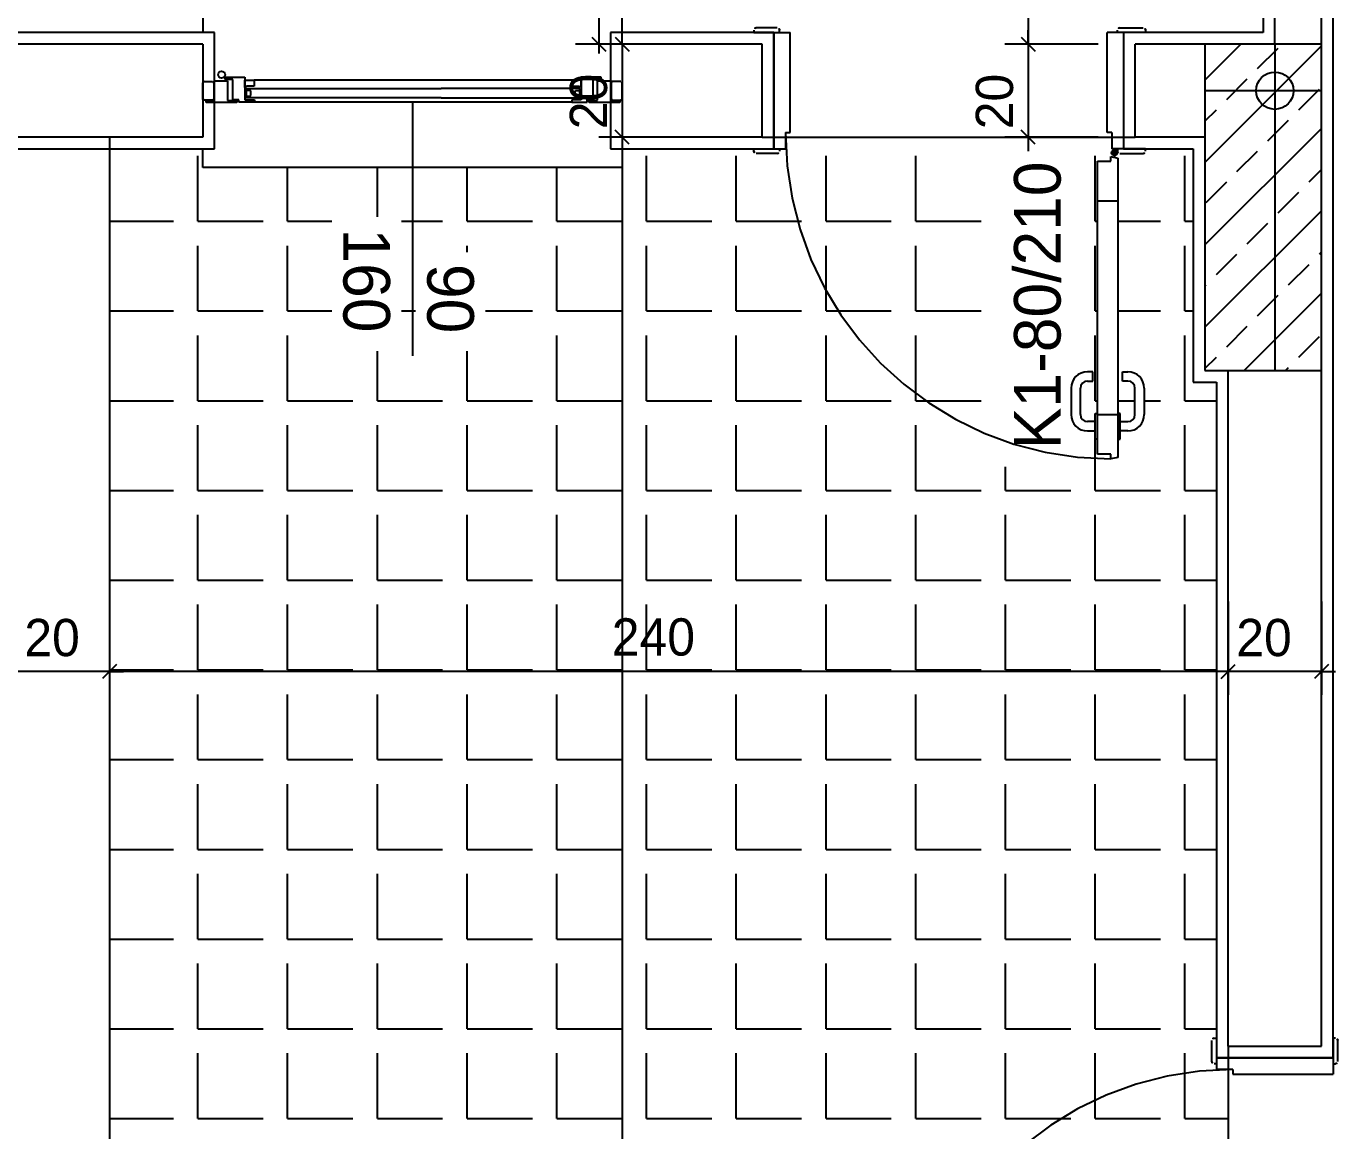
# Model space of a CAD drawing. Extents: x 182769.15 to 182771.38, y 101811.72 to 101812.21.
# Drawn here: x 182769.6628 to 182769.7191, y 101811.8732 to 101811.9206 of the extents above; entities that cross this region are included whole.
import ezdxf

# ---------------------------------------------------------------- set-up
doc = ezdxf.new("R2010")
doc.units = 0
doc.header["$MEASUREMENT"] = 0
doc.linetypes.add('DUZ', pattern=[500, 500])
doc.linetypes.add('HIDDEN', pattern=[0.375, 0.25, -0.125])
doc.layers.get('0').update_dxf_attribs({"color": 1, "linetype": 'DUZ'})
for name, color, linetype in [('aks merkezleri', 1, 'Continuous'), ('BALKON', 4, 'Continuous'), ('DENIZLIK', 25, 'Continuous'), ('DUVAR', 7, 'Continuous'), ('iç yatay', 3, 'Continuous'), ('KAPI', 3, 'Continuous'), ('KOLON', 3, 'Continuous'), ('PENCERE', 3, 'Continuous'), ('POZ', 3, 'Continuous'), ('SIVA', 1, 'Continuous'), ('TARAMA', 15, 'Continuous')]:
    doc.layers.add(name, color=color, linetype=linetype)
doc.styles.add('İÇ ÖLÇÜ', font='stylu.ttf', dxfattribs={"height": 8})
doc.styles.add('M2', font='', dxfattribs={"height": 10})
doc.styles.get('M2').set_extended_font_data('Turkish Arial')

msp = doc.modelspace()

# ---------------------------------------------------------------- linework, layer by layer
at = {"color": 0, "linetype": 'ByBlock'}
for p, q in [((182769.6870945448, 101811.9201237126), (182769.6876945448, 101811.9195237126)), ((182769.6880945448, 101811.9201237126), (182769.6886945448, 101811.9195237126)), ((182769.7055137552, 101811.9201237126), (182769.7061137551, 101811.9195237126)), ((182769.7055137552, 101811.9201237126), (182769.7061137551, 101811.9195237126)), ((182769.6886945448, 101811.9155237126), (182769.6880945448, 101811.9161237126)), ((182769.6886945448, 101811.9155237126), (182769.6880945448, 101811.9161237126)), ((182769.7061137551, 101811.9155237126), (182769.7055137552, 101811.9161237126)), ((182769.6666945448, 101811.8932094887), (182769.6660945448, 101811.8926094887)), ((182769.6666945448, 101811.8932094887), (182769.6660945448, 101811.8926094887)), ((182769.7140945448, 101811.8926094887), (182769.7146945448, 101811.8932094887)), ((182769.7140945448, 101811.8926094887), (182769.7146945448, 101811.8932094887)), ((182769.7186945448, 101811.8932094887), (182769.7180945448, 101811.8926094887))]:
    msp.add_line(p, q, dxfattribs=at)
at = {"layer": 'aks merkezleri'}
for p, q in [((182769.716394546, 101811.9198237126), (182769.716394546, 101811.9058237126)), ((182769.718394546, 101811.9178237126), (182769.713394546, 101811.9178237126))]:
    msp.add_line(p, q, dxfattribs=at)
msp.add_circle((182769.716394546, 101811.9178237126), 0.0008, dxfattribs=at)
at = {"layer": 'BALKON'}
msp.add_line((182769.6663945448, 101811.9158237126), (182769.6663945448, 101811.8218237126), dxfattribs=at)
at = {"layer": 'DENIZLIK'}
for p, q in [((182769.6703945448, 101811.9211237126), (182769.6703945448, 101811.9203237126)), ((182769.6883945448, 101811.9203237126), (182769.688394546, 101811.9211237126)), ((182769.6703945448, 101811.9145237126), (182769.6703945448, 101811.9153237126)), ((182769.6883945448, 101811.9153237126), (182769.688394546, 101811.9145237126)), ((182769.688394546, 101811.9145237126), (182769.6703945448, 101811.9145237126))]:
    msp.add_line(p, q, dxfattribs=at)
at = {"layer": 'DUVAR', "ltscale": 50}
for p, q in [((182769.7163945448, 101811.9198237126), (182769.7163945448, 101812.0118237126)), ((182769.7183945448, 101811.8768237126), (182769.7183945448, 101811.9818237126)), ((182769.6703945448, 101811.9198237126), (182769.6363945448, 101811.9198237126)), ((182769.6943945448, 101811.9198237126), (182769.6883945448, 101811.9198237126)), ((182769.7133945448, 101811.9198237126), (182769.7103945448, 101811.9198237126)), ((182769.6703945448, 101811.9158237126), (182769.6363945448, 101811.9158237126)), ((182769.6943945448, 101811.9158237126), (182769.6883945448, 101811.9158237126)), ((182769.7133945448, 101811.9158237126), (182769.7103945448, 101811.9158237126)), ((182769.7143945448, 101811.8768237126), (182769.7143945448, 101811.9058237126))]:
    msp.add_line(p, q, dxfattribs=at)
at = {"layer": 'DUVAR'}
for p, q in [((182769.6703945448, 101811.9198237126), (182769.6703945448, 101811.9158237126)), ((182769.6883945448, 101811.9198237126), (182769.6883945448, 101811.9158237126)), ((182769.6883945448, 101811.9198237126), (182769.6883945448, 101811.9158237126)), ((182769.6943945448, 101811.9158237126), (182769.6943945448, 101811.9198237126)), ((182769.7103945448, 101811.9158237126), (182769.7103945448, 101811.9198237126)), ((182769.7143945448, 101811.8768237126), (182769.7183945448, 101811.8768237126))]:
    msp.add_line(p, q, dxfattribs=at)
at = {"layer": 'iç yatay'}
for p, q in [((182769.6873945448, 101812.0342237128), (182769.6873945448, 101811.9194237126)), ((182769.7058137552, 101812.0122237126), (182769.7058137552, 101811.9194237126)), ((182769.6883945448, 101811.9198237126), (182769.6883945448, 101811.9204237126)), ((182769.7058137552, 101811.9198237126), (182769.7058137552, 101811.9204237126)), ((182769.6905241869, 101811.9198237126), (182769.6863945448, 101811.9198237126)), ((182769.6905241869, 101811.9198237126), (182769.6873945448, 101811.9198237126)), ((182769.6883945448, 101811.9198237126), (182769.6883945448, 101811.9158237126)), ((182769.7088137552, 101811.9198237126), (182769.7048137552, 101811.9198237126)), ((182769.7088137552, 101811.9198237126), (182769.7048137552, 101811.9198237126)), ((182769.7058137552, 101811.9198237126), (182769.7058137552, 101811.9158237126)), ((182769.6883945448, 101811.9162237126), (182769.6883945448, 101811.8174237126)), ((182769.6905241869, 101811.9158237126), (182769.6873945448, 101811.9158237126)), ((182769.6905241869, 101811.9158237126), (182769.6873945448, 101811.9158237126)), ((182769.6883945448, 101811.9158237126), (182769.6883945448, 101811.9152237126)), ((182769.7088137552, 101811.9158237126), (182769.7048137552, 101811.9158237126)), ((182769.7058137552, 101811.9158237126), (182769.7058137552, 101811.9152237126)), ((182769.6663945448, 101811.8959094887), (182769.6663945448, 101811.8919094887)), ((182769.6663945448, 101811.8959094887), (182769.6663945448, 101811.8919094887)), ((182769.7143945448, 101811.8959094887), (182769.7143945448, 101811.8919094887)), ((182769.7143945448, 101811.8959094887), (182769.7143945448, 101811.8919094887)), ((182769.7183945448, 101811.8959094887), (182769.7183945448, 101811.8919094887)), ((182769.6663945448, 101811.8929094887), (182769.6623945448, 101811.8929094887)), ((182769.7147945448, 101811.8929094887), (182769.6659945448, 101811.8929094887)), ((182769.6663945448, 101811.8929094887), (182769.6669945448, 101811.8929094887)), ((182769.7143945448, 101811.8929094887), (182769.7137945448, 101811.8929094887)), ((182769.7183945448, 101811.8929094887), (182769.7143945448, 101811.8929094887)), ((182769.7183945448, 101811.8929094887), (182769.7189945448, 101811.8929094887))]:
    msp.add_line(p, q, dxfattribs=at)
at = {"layer": 'KAPI'}
for p, q in [((182769.6940445448, 101811.9204237126), (182769.6940445448, 101811.9203237126)), ((182769.6940445448, 101811.9203237126), (182769.6951445448, 101811.9203237126)), ((182769.6950445448, 101811.9205237126), (182769.6941445448, 101811.9205237126)), ((182769.6948945448, 101811.9203237126), (182769.6948945448, 101811.9153237126)), ((182769.6948945448, 101811.9203237126), (182769.6955945448, 101811.9203237126)), ((182769.6951445448, 101811.9203237126), (182769.6951445448, 101811.9204237126)), ((182769.6955945448, 101811.9160237126), (182769.6955945448, 101811.9203237126)), ((182769.7098945448, 101811.9203237126), (182769.7091945448, 101811.9203237126)), ((182769.7091945448, 101811.9160237126), (182769.7091945448, 101811.9203237126)), ((182769.7096445448, 101811.9203237126), (182769.7096445448, 101811.9204237126)), ((182769.7108445448, 101811.9203237126), (182769.7096445448, 101811.9203237126)), ((182769.7097445448, 101811.9205237126), (182769.7107445448, 101811.9205237126)), ((182769.7098945448, 101811.9203237126), (182769.7098945448, 101811.9153237126)), ((182769.7108445448, 101811.9204237126), (182769.7108445448, 101811.9203237126)), ((182769.6709008182, 101811.9174097763), (182769.6709008182, 101811.9182475874)), ((182769.6709008182, 101811.9182475874), (182769.6714535439, 101811.9182475874)), ((182769.6714535439, 101811.9182475874), (182769.6714535439, 101811.9174097763)), ((182769.6705451524, 101811.9173177763), (182769.6705451524, 101811.9174097763)), ((182769.6705451524, 101811.9174097763), (182769.6709008182, 101811.9174097763)), ((182769.6718595564, 101811.9173179143), (182769.6705451524, 101811.9173177763)), ((182769.6714535439, 101811.9174097763), (182769.6718595564, 101811.9174099143)), ((182769.6718595564, 101811.9174099143), (182769.6718595564, 101811.9173179143)), ((182769.6953945448, 101811.9160237126), (182769.6953945448, 101811.9153237126)), ((182769.6953945448, 101811.9160237126), (182769.6955945448, 101811.9160237126)), ((182769.7093945448, 101811.9160237126), (182769.7091945448, 101811.9160237126)), ((182769.7093945448, 101811.9160237126), (182769.7093945448, 101811.9153237126)), ((182769.6940445448, 101811.9152237126), (182769.6940445448, 101811.9153237126)), ((182769.6940445448, 101811.9153237126), (182769.6951445448, 101811.9153237126)), ((182769.6950445448, 101811.9151237126), (182769.6941445448, 101811.9151237126)), ((182769.6948945448, 101811.9153237126), (182769.6953945448, 101811.9153237126)), ((182769.6951445448, 101811.9153237126), (182769.6951445448, 101811.9152237126)), ((182769.7098945448, 101811.9153237126), (182769.7093945448, 101811.9153237126)), ((182769.7108445448, 101811.9153237126), (182769.7096445448, 101811.9153237126)), ((182769.7096445448, 101811.9153237126), (182769.7096445448, 101811.9152237126)), ((182769.7097445448, 101811.9151237126), (182769.7107445448, 101811.9151237126)), ((182769.7108445448, 101811.9152237126), (182769.7108445448, 101811.9153237126)), ((182769.7136945448, 101811.8761737126), (182769.7136945448, 101811.8770737126)), ((182769.7137945448, 101811.8771737126), (182769.7138945448, 101811.8771737126)), ((182769.7138945448, 101811.8771737126), (182769.7138945448, 101811.8760737126)), ((182769.7189945448, 101811.8771737126), (182769.7188945448, 101811.8771737126)), ((182769.7188945448, 101811.8771737126), (182769.7188945448, 101811.8760737126)), ((182769.7190945448, 101811.8761737126), (182769.7190945448, 101811.8770737126)), ((182769.7188945448, 101811.8763237126), (182769.7138945448, 101811.8763237126)), ((182769.7138945448, 101811.8763237126), (182769.7138945448, 101811.8758237126)), ((182769.7188945448, 101811.8763237126), (182769.7188945448, 101811.8756237126)), ((182769.7138945448, 101811.8760737126), (182769.7137945448, 101811.8760737126)), ((182769.7145945448, 101811.8758237126), (182769.7138945448, 101811.8758237126)), ((182769.7145945448, 101811.8758237126), (182769.7145945448, 101811.8756237126)), ((182769.7145945448, 101811.8756237126), (182769.7188945448, 101811.8756237126)), ((182769.7188945448, 101811.8760737126), (182769.7189945448, 101811.8760737126))]:
    msp.add_line(p, q, dxfattribs=at)
at = {"layer": 'KAPI', "color": 234}
for p, q in [((182769.7093522748, 101811.9151637126), (182769.7096722748, 101811.9151637126)), ((182769.7095122748, 101811.9153237126), (182769.7095122748, 101811.9150037126)), ((182769.7085922748, 101811.9057637551), (182769.7083522748, 101811.9057637551)), ((182769.7085922748, 101811.9053637551), (182769.7085922748, 101811.9057637551)), ((182769.7098522748, 101811.9053637551), (182769.7098522748, 101811.9057637551)), ((182769.7098522748, 101811.9057637551), (182769.7100922748, 101811.9057637551)), ((182769.7076522748, 101811.9050637551), (182769.7076522748, 101811.9039237551)), ((182769.7080522748, 101811.9039237551), (182769.7080522748, 101811.9050637551)), ((182769.7083522748, 101811.9053637551), (182769.7085922748, 101811.9053637551)), ((182769.7100922748, 101811.9053637551), (182769.7098522748, 101811.9053637551)), ((182769.7103922748, 101811.9039237551), (182769.7103922748, 101811.9050637551)), ((182769.7107922748, 101811.9050637551), (182769.7107922748, 101811.9039237551)), ((182769.7086922748, 101811.9028737551), (182769.7086922748, 101811.9039737551)), ((182769.7086922748, 101811.9039737551), (182769.7087922748, 101811.9039737551)), ((182769.7097522748, 101811.9039737551), (182769.7096522748, 101811.9039737551)), ((182769.7097522748, 101811.9028737551), (182769.7097522748, 101811.9039737551)), ((182769.7086922748, 101811.9036237551), (182769.7083522748, 101811.9036237551)), ((182769.7083522748, 101811.9032237551), (182769.7086922748, 101811.9032237551)), ((182769.7097522748, 101811.9036237551), (182769.7100922748, 101811.9036237551)), ((182769.7100922748, 101811.9032237551), (182769.7097522748, 101811.9032237551)), ((182769.7087922748, 101811.9028737551), (182769.7086922748, 101811.9028737551)), ((182769.7096522748, 101811.9028737551), (182769.7097522748, 101811.9028737551))]:
    msp.add_line(p, q, dxfattribs=at)
at = {"layer": 'KAPI', "color": 1}
for p, q in [((182769.7087922748, 101811.9147937126), (182769.7093522748, 101811.9147937126)), ((182769.7087922748, 101811.9022237551), (182769.7087922748, 101811.9147937126)), ((182769.7093522748, 101811.9147937126), (182769.7093522748, 101811.9149937126)), ((182769.7093522748, 101811.9149937126), (182769.7096522748, 101811.9149337126)), ((182769.7096522748, 101811.9149337126), (182769.7096522748, 101811.9020837551)), ((182769.7087922748, 101811.9130937126), (182769.7096522748, 101811.9130937126)), ((182769.7087922748, 101811.9039237551), (182769.7096522748, 101811.9039237551)), ((182769.7093522748, 101811.9022237551), (182769.7087922748, 101811.9022237551)), ((182769.7093522748, 101811.9020237551), (182769.7093522748, 101811.9022237551)), ((182769.7096522748, 101811.9020837551), (182769.7093522748, 101811.9020237551))]:
    msp.add_line(p, q, dxfattribs=at)
at = {"layer": 'KAPI'}
msp.add_circle((182769.6712039239, 101811.9185088634), 0.00015, dxfattribs=at)
at = {"layer": 'KAPI', "color": 234}
for radius in [0.00012, 8e-05]:
    msp.add_circle((182769.7095122748, 101811.9151637126), radius, dxfattribs=at)
at = {"layer": 'KAPI'}
for centre, start, end in [((182769.6941445448, 101811.9204237126), 90, 180), ((182769.6950445448, 101811.9204237126), 0, 90), ((182769.7097445448, 101811.9204237126), 90, 180), ((182769.7107445448, 101811.9204237126), 0, 90), ((182769.6941445448, 101811.9152237126), 180, 270), ((182769.6950445448, 101811.9152237126), 270, 0), ((182769.7097445448, 101811.9152237126), 180, 270), ((182769.7107445448, 101811.9152237126), 270, 0), ((182769.7137945448, 101811.8770737126), 90, 180), ((182769.7189945448, 101811.8770737126), 0, 90), ((182769.7137945448, 101811.8761737126), 180, 270), ((182769.7189945448, 101811.8761737126), 270, 0)]:
    msp.add_arc(centre, 0.0001, start, end, dxfattribs=at)
at = {"layer": 'KAPI', "color": 1, "linetype": 'HIDDEN', "ltscale": 10}
for centre, start, end in [((182769.7093945814, 101811.9160237277), 180.0000625322465, 269.8268604492273), ((182769.7145945599, 101811.8618236761), 90.00005836343432, 179.826856267832)]:
    msp.add_arc(centre, 0.01400003656170211, start, end, dxfattribs=at)
at = {"layer": 'KAPI', "color": 234}
for centre, radius, start, end in [((182769.7083522748, 101811.9050637551), 0.0007, 90, 180), ((182769.7100922748, 101811.9050637551), 0.0007, 0, 90), ((182769.7083522748, 101811.9050637551), 0.0003, 90, 180), ((182769.7100922748, 101811.9050637551), 0.0003, 0, 90), ((182769.7083522748, 101811.9039237551), 0.0007, 180, 270), ((182769.7083522748, 101811.9039237551), 0.0003, 180, 270), ((182769.7100922748, 101811.9039237551), 0.0003, 270, 0), ((182769.7100922748, 101811.9039237551), 0.0007, 270, 0)]:
    msp.add_arc(centre, radius, start, end, dxfattribs=at)
at = {"layer": 'KOLON'}
for p, q in [((182769.7183945448, 101811.9198237126), (182769.7133945448, 101811.9198237126)), ((182769.7133945448, 101811.9198237126), (182769.7133945448, 101811.9058237126)), ((182769.7183945448, 101811.9058237126), (182769.7183945448, 101811.9198237126)), ((182769.7133945448, 101811.9058237126), (182769.7183945448, 101811.9058237126))]:
    msp.add_line(p, q, dxfattribs=at)
at = {"layer": 'PENCERE'}
for p, q in [((182769.6713533559, 101811.9183101644), (182769.6713533559, 101811.9184089425)), ((182769.6713533559, 101811.9184089425), (182769.6722044679, 101811.9184089425)), ((182769.6722044679, 101811.9184089425), (182769.6722044679, 101811.9174270555)), ((182769.6874843142, 101811.918409996), (182769.6866332022, 101811.918409996)), ((182769.6866332022, 101811.918409996), (182769.6866332022, 101811.917428109)), ((182769.6874843142, 101811.918312162), (182769.6874843142, 101811.918409996)), ((182769.6703945448, 101811.9174837126), (182769.6703945448, 101811.9181637126)), ((182769.6704545448, 101811.9182237126), (182769.6708095309, 101811.9182237126)), ((182769.6708695309, 101811.9181637126), (182769.6708695309, 101811.9174837126)), ((182769.6716894119, 101811.9183101644), (182769.6713533559, 101811.9183101644)), ((182769.6716894119, 101811.9174341115), (182769.6716894119, 101811.9183101644)), ((182769.6722044679, 101811.9179672343), (182769.6722044679, 101811.9182693915)), ((182769.6722044679, 101811.9182693915), (182769.6726060237, 101811.9182693915)), ((182769.6722201757, 101811.9179783195), (182769.6722044679, 101811.9179672343)), ((182769.6722622677, 101811.9179991115), (182769.6722201757, 101811.9179783195)), ((182769.6722576877, 101811.9175139715), (182769.6722576877, 101811.9179159715)), ((182769.6722576877, 101811.9179159715), (182769.6806195309, 101811.9179159715)), ((182769.6722621557, 101811.9178159715), (182769.6722596997, 101811.9178096555)), ((182769.6722654877, 101811.9178216835), (182769.6722621557, 101811.9178159715)), ((182769.6723043597, 101811.9180129715), (182769.6722622677, 101811.9179991115)), ((182769.6722695957, 101811.9178266155), (182769.6722654877, 101811.9178216835)), ((182769.6722743557, 101811.9178306115), (182769.6722695957, 101811.9178266155)), ((182769.6722796197, 101811.9178335595), (182769.6722743557, 101811.9178306115)), ((182769.6722852357, 101811.9178353635), (182769.6722796197, 101811.9178335595)), ((182769.6722910197, 101811.9178359715), (182769.6722852357, 101811.9178353635)), ((182769.6724243557, 101811.9178359715), (182769.6722910197, 101811.9178359715)), ((182769.6722910197, 101811.9178359715), (182769.6722910197, 101811.9178359715)), ((182769.6723324197, 101811.9180129715), (182769.6723043597, 101811.9180129715)), ((182769.6725428837, 101811.9180129715), (182769.6723043597, 101811.9180129715)), ((182769.6724301437, 101811.9178353635), (182769.6724243557, 101811.9178359715)), ((182769.6724357557, 101811.9178335595), (182769.6724301437, 101811.9178353635)), ((182769.6724410197, 101811.9178306115), (182769.6724357557, 101811.9178335595)), ((182769.6724457797, 101811.9178266115), (182769.6724410197, 101811.9178306115)), ((182769.6724498917, 101811.9178216795), (182769.6724457797, 101811.9178266115)), ((182769.6724532197, 101811.9178159715), (182769.6724498917, 101811.9178216795)), ((182769.6724556757, 101811.9178096515), (182769.6724532197, 101811.9178159715)), ((182769.6726060237, 101811.9180129715), (182769.6725428837, 101811.9180129715)), ((182769.6726060237, 101811.9182693915), (182769.6726060237, 101811.9180129715)), ((182769.6865799824, 101811.917917025), (182769.6806195309, 101811.9179159715)), ((182769.6866332022, 101811.918270445), (182769.6862316464, 101811.918270445)), ((182769.6862316464, 101811.918270445), (182769.6862316464, 101811.918014025)), ((182769.6862316464, 101811.918014025), (182769.6862947864, 101811.918014025)), ((182769.6862947864, 101811.918014025), (182769.6865333104, 101811.918014025)), ((182769.6863819944, 101811.917810705), (182769.6863844504, 101811.917817025)), ((182769.6863844504, 101811.917817025), (182769.6863877784, 101811.917822733)), ((182769.6863877784, 101811.917822733), (182769.6863918904, 101811.917827665)), ((182769.6863918904, 101811.917827665), (182769.6863966504, 101811.917831665)), ((182769.6863966504, 101811.917831665), (182769.6864019144, 101811.917834613)), ((182769.6864019144, 101811.917834613), (182769.6864075264, 101811.917836417)), ((182769.6864075264, 101811.917836417), (182769.6864133144, 101811.917837025)), ((182769.6864133144, 101811.917837025), (182769.6865466504, 101811.917837025)), ((182769.6865052504, 101811.918014025), (182769.6865333104, 101811.918014025)), ((182769.6865333104, 101811.918014025), (182769.6865754024, 101811.918000165)), ((182769.6865466504, 101811.917837025), (182769.6865524344, 101811.917836417)), ((182769.6865466504, 101811.917837025), (182769.6865466504, 101811.917837025)), ((182769.6865524344, 101811.917836417), (182769.6865580504, 101811.917834613)), ((182769.6865580504, 101811.917834613), (182769.6865633144, 101811.917831665)), ((182769.6865633144, 101811.917831665), (182769.6865680744, 101811.917827669)), ((182769.6865680744, 101811.917827669), (182769.6865721824, 101811.917822737)), ((182769.6865721824, 101811.917822737), (182769.6865755144, 101811.917817025)), ((182769.6865754024, 101811.918000165), (182769.6866174944, 101811.917979373)), ((182769.6865755144, 101811.917817025), (182769.6865779704, 101811.917810709)), ((182769.6865799824, 101811.917515025), (182769.6865799824, 101811.917917025)), ((182769.6866174944, 101811.917979373), (182769.6866332022, 101811.9179682879)), ((182769.6866332022, 101811.9179682879), (182769.6866332022, 101811.918270445)), ((182769.6871482581, 101811.918311218), (182769.6874843142, 101811.918312162)), ((182769.6871482581, 101811.917435165), (182769.6871482581, 101811.918311218)), ((182769.6873355458, 101811.9182466718), (182769.6878882715, 101811.9182485029)), ((182769.6873355458, 101811.9174106919), (182769.6873355458, 101811.9182466718)), ((182769.6878882715, 101811.9182485029), (182769.6878882715, 101811.9174106919)), ((182769.6879195588, 101811.9181637126), (182769.6879195588, 101811.9174837126)), ((182769.6883345448, 101811.9182237126), (182769.6879795587, 101811.9182237126)), ((182769.6883945448, 101811.9174837126), (182769.6883945448, 101811.9181637126)), ((182769.6708095309, 101811.9174237126), (182769.6704545448, 101811.9174237126)), ((182769.6719451782, 101811.9174341115), (182769.6716894119, 101811.9174341115)), ((182769.6719451782, 101811.9173353335), (182769.6719451782, 101811.9174341115)), ((182769.6726084002, 101811.9173353335), (182769.6719451782, 101811.9173353335)), ((182769.6722044679, 101811.9174270555), (182769.6726084002, 101811.9174270555)), ((182769.6722576917, 101811.9177959715), (182769.6722576877, 101811.9176359715)), ((182769.6722576877, 101811.9176359715), (182769.6722576917, 101811.9176359715)), ((182769.6806195309, 101811.9175139715), (182769.6722576877, 101811.9175139715)), ((182769.6722581957, 101811.9178029195), (182769.6722576917, 101811.9177959715)), ((182769.6722576917, 101811.9176359715), (182769.6722581957, 101811.9176290235)), ((182769.6722596997, 101811.9178096555), (182769.6722581957, 101811.9178029195)), ((182769.6722581957, 101811.9176290235), (182769.6722596997, 101811.9176222915)), ((182769.6722596997, 101811.9176222915), (182769.6722621557, 101811.9176159715)), ((182769.6722621557, 101811.9176159715), (182769.6722654877, 101811.9176102595)), ((182769.6722654877, 101811.9176102595), (182769.6722695957, 101811.9176053275)), ((182769.6722695957, 101811.9176053275), (182769.6722743557, 101811.9176013315)), ((182769.6722743557, 101811.9176013315), (182769.6722796197, 101811.9175983835)), ((182769.6722796197, 101811.9175983835), (182769.6722852357, 101811.9175965795)), ((182769.6722852357, 101811.9175965795), (182769.6722910197, 101811.9175959715)), ((182769.6722910197, 101811.9175959715), (182769.6724243557, 101811.9175959715)), ((182769.6724243557, 101811.9175959715), (182769.6724301437, 101811.9175965795)), ((182769.6724301437, 101811.9175965795), (182769.6724357557, 101811.9175983835)), ((182769.6724357557, 101811.9175983835), (182769.6724410197, 101811.9176013275)), ((182769.6724410197, 101811.9176013275), (182769.6724457797, 101811.9176053275)), ((182769.6724457797, 101811.9176053275), (182769.6724498917, 101811.9176102595)), ((182769.6724498917, 101811.9176102595), (182769.6724532197, 101811.9176159715)), ((182769.6724532197, 101811.9176159715), (182769.6724556757, 101811.9176222875)), ((182769.6724571797, 101811.9178029195), (182769.6724556757, 101811.9178096515)), ((182769.6724556757, 101811.9176222875), (182769.6724571797, 101811.9176290235)), ((182769.6724576877, 101811.9177959715), (182769.6724571797, 101811.9178029195)), ((182769.6724571797, 101811.9176290235), (182769.6724576877, 101811.9176359715)), ((182769.6724576877, 101811.9176359715), (182769.6724576877, 101811.9177959715)), ((182769.6726084002, 101811.9174270555), (182769.6726084002, 101811.9173353335)), ((182769.6806195309, 101811.9175139715), (182769.6865799824, 101811.917515025)), ((182769.6866332022, 101811.917428109), (182769.6862292699, 101811.917428109)), ((182769.6862292699, 101811.917428109), (182769.6862292699, 101811.917336387)), ((182769.6862292699, 101811.917336387), (182769.6868924919, 101811.917336387)), ((182769.6863799824, 101811.917797025), (182769.6863804904, 101811.917803973)), ((182769.6863799824, 101811.917637025), (182769.6863799824, 101811.917797025)), ((182769.6863804904, 101811.917630077), (182769.6863799824, 101811.917637025)), ((182769.6863804904, 101811.917803973), (182769.6863819944, 101811.917810705)), ((182769.6863819944, 101811.917623341), (182769.6863804904, 101811.917630077)), ((182769.6863844504, 101811.917617025), (182769.6863819944, 101811.917623341)), ((182769.6863877784, 101811.917611313), (182769.6863844504, 101811.917617025)), ((182769.6863918904, 101811.917606381), (182769.6863877784, 101811.917611313)), ((182769.6863966504, 101811.917602381), (182769.6863918904, 101811.917606381)), ((182769.6864019144, 101811.917599437), (182769.6863966504, 101811.917602381)), ((182769.6864075264, 101811.917597633), (182769.6864019144, 101811.917599437)), ((182769.6864133144, 101811.917597025), (182769.6864075264, 101811.917597633)), ((182769.6865466504, 101811.917597025), (182769.6864133144, 101811.917597025)), ((182769.6865524344, 101811.917597633), (182769.6865466504, 101811.917597025)), ((182769.6865580504, 101811.917599437), (182769.6865524344, 101811.917597633)), ((182769.6865633144, 101811.917602385), (182769.6865580504, 101811.917599437)), ((182769.6865680744, 101811.917606381), (182769.6865633144, 101811.917602385)), ((182769.6865721824, 101811.917611313), (182769.6865680744, 101811.917606381)), ((182769.6865755144, 101811.917617025), (182769.6865721824, 101811.917611313)), ((182769.6865779704, 101811.917623345), (182769.6865755144, 101811.917617025)), ((182769.6865779704, 101811.917810709), (182769.6865794744, 101811.917803973)), ((182769.6865794744, 101811.917630077), (182769.6865779704, 101811.917623345)), ((182769.6865794744, 101811.917803973), (182769.6865799784, 101811.917797025)), ((182769.6865799784, 101811.917637025), (182769.6865794744, 101811.917630077)), ((182769.6865799784, 101811.917797025), (182769.6865799824, 101811.917637025)), ((182769.6865799824, 101811.917637025), (182769.6865799784, 101811.917637025)), ((182769.6868924919, 101811.917336387), (182769.6868924919, 101811.917435165)), ((182769.6868924919, 101811.917435165), (182769.6871482581, 101811.917435165)), ((182769.68697988, 101811.9173186918), (182769.68697988, 101811.9174106919)), ((182769.68697988, 101811.9174106919), (182769.6873355458, 101811.9174106919)), ((182769.688294284, 101811.9173188299), (182769.68697988, 101811.9173186918)), ((182769.6878882715, 101811.9174106919), (182769.688294284, 101811.9174108299)), ((182769.6879795587, 101811.9174237126), (182769.6883345448, 101811.9174237126)), ((182769.688294284, 101811.9174108299), (182769.688294284, 101811.9173188299))]:
    msp.add_line(p, q, dxfattribs=at)
at = {"layer": 'PENCERE', "color": 1}
for p, q in [((182769.6862316464, 101811.918270445), (182769.6726060237, 101811.9182693915)), ((182769.6862292699, 101811.917336387), (182769.6726084002, 101811.9173353335))]:
    msp.add_line(p, q, dxfattribs=at)
at = {"layer": 'PENCERE'}
msp.add_circle((182769.6712039239, 101811.9185088634), 0.00015, dxfattribs=at)
for centre, radius, start, end in [((182769.6704545448, 101811.9181637126), 5.99999999976717e-05, 90, 180), ((182769.6708095309, 101811.9181637126), 6.000000000349246e-05, 0, 90), ((182769.6879795587, 101811.9181637126), 6.000000000349246e-05, 90, 180), ((182769.6883345448, 101811.9181637126), 5.99999999976717e-05, 0, 90), ((182769.6704545448, 101811.9174837126), 5.99999999976717e-05, 180, 270), ((182769.6708095309, 101811.9174837126), 5.99999999976717e-05, 270, 0), ((182769.6879795587, 101811.9174837126), 5.99999999976717e-05, 180, 270), ((182769.6883345448, 101811.9174837126), 6.000000000349246e-05, 270, 0)]:
    msp.add_arc(centre, radius, start, end, dxfattribs=at)
at = {"layer": 'POZ'}
msp.add_line((182769.6793945445, 101811.9173358602), (182769.6793945479, 101811.9064419744), dxfattribs=at)
at = {"layer": 'SIVA'}
for p, q in [((182769.7158945448, 101812.0123237126), (182769.7158945448, 101811.9203237126)), ((182769.7188945448, 101811.8763237126), (182769.7188945448, 101811.9813237126)), ((182769.6708945448, 101811.9203237126), (182769.6368945448, 101811.9203237126)), ((182769.6708945448, 101811.9153237126), (182769.6708945448, 101811.9203237126)), ((182769.6948945448, 101811.9203237126), (182769.6878945448, 101811.9203237126)), ((182769.6878945448, 101811.9203237126), (182769.6878945448, 101811.9153237126)), ((182769.6948945448, 101811.9153237126), (182769.6948945448, 101811.9203237126)), ((182769.7158945448, 101811.9203237126), (182769.7098945448, 101811.9203237126)), ((182769.7098945448, 101811.9203237126), (182769.7098945448, 101811.9153237126)), ((182769.6308945448, 101811.9153237126), (182769.6708945448, 101811.9153237126)), ((182769.6878945448, 101811.9153237126), (182769.6948945448, 101811.9153237126)), ((182769.7098945448, 101811.9153237126), (182769.7128945448, 101811.9153237126)), ((182769.7128945448, 101811.9153237126), (182769.7128945448, 101811.9053237126)), ((182769.7128945448, 101811.9053237126), (182769.7138945448, 101811.9053237126)), ((182769.7138945448, 101811.9053237126), (182769.7138945448, 101811.8763237126)), ((182769.7138945448, 101811.8763237126), (182769.7188945448, 101811.8763237126))]:
    msp.add_line(p, q, dxfattribs=at)
at = {"layer": 'TARAMA'}
for p, q in [((182769.7133945448, 101811.9182789281), (182769.7149393294, 101811.9198237126)), ((182769.7133945448, 101811.9147433942), (182769.7183945448, 101811.9197433942)), ((182769.7156533962, 101811.9187700125), (182769.7165372796, 101811.9196538959)), ((182769.714327571, 101811.9174441872), (182769.7152114544, 101811.9183280707)), ((182769.7174211631, 101811.9170022455), (182769.7183050466, 101811.917886129)), ((182769.7133945448, 101811.9165111611), (182769.7138856292, 101811.9170022455)), ((182769.7133945448, 101811.9112078603), (182769.7183945448, 101811.9162078603)), ((182769.7160953379, 101811.9156764203), (182769.7169792214, 101811.9165603038)), ((182769.6943945448, 101811.9158237126), (182769.7103945448, 101811.9158237126)), ((182769.6701875614, 101811.9122239445), (182769.6701875614, 101811.9150239445)), ((182769.6894375614, 101811.9122239445), (182769.6894375614, 101811.9150239445)), ((182769.6932875614, 101811.9122239445), (182769.6932875614, 101811.9150239445)), ((182769.6971375614, 101811.9122239445), (182769.6971375614, 101811.9150239445)), ((182769.7009875614, 101811.9122239445), (182769.7009875614, 101811.9150239445)), ((182769.7086875614, 101811.9122239445), (182769.7086875614, 101811.9150239445)), ((182769.7125375614, 101811.9122239445), (182769.7125375614, 101811.9150239445)), ((182769.7147695127, 101811.9143505951), (182769.7156533962, 101811.9152344786)), ((182769.6740375614, 101811.9122239445), (182769.6740375614, 101811.9145237126)), ((182769.6778875614, 101811.9124138046), (182769.6778875614, 101811.9145237126)), ((182769.6817375614, 101811.9122239445), (182769.6817375614, 101811.9145237126)), ((182769.6855875614, 101811.9122239445), (182769.6855875614, 101811.9145237126)), ((182769.7178631049, 101811.9139086533), (182769.7183945448, 101811.9144400933)), ((182769.7134436875, 101811.9130247699), (182769.714327571, 101811.9139086533)), ((182769.7165372796, 101811.9125828281), (182769.7174211631, 101811.9134667116)), ((182769.6663945448, 101811.9122239445), (182769.6691375614, 101811.9122239445)), ((182769.6701875614, 101811.9122239445), (182769.6729875614, 101811.9122239445)), ((182769.6740375614, 101811.9122239445), (182769.67592805, 101811.9122239445)), ((182769.67892805, 101811.9122239445), (182769.6806875614, 101811.9122239445)), ((182769.6817375614, 101811.9122239445), (182769.6845375614, 101811.9122239445)), ((182769.6855875614, 101811.9122239445), (182769.6883875614, 101811.9122239445)), ((182769.6894375614, 101811.9122239445), (182769.6922375614, 101811.9122239445)), ((182769.6932875614, 101811.9122239445), (182769.6959200621, 101811.9122239445)), ((182769.6959200621, 101811.9122239445), (182769.6960875614, 101811.9122239445)), ((182769.6971375614, 101811.9122239445), (182769.6999375614, 101811.9122239445)), ((182769.7009875614, 101811.9122239445), (182769.7037875614, 101811.9122239445)), ((182769.7086875614, 101811.9122239445), (182769.7087922748, 101811.9122239445)), ((182769.7096522748, 101811.9122239445), (182769.7114875614, 101811.9122239445)), ((182769.7125375614, 101811.9122239445), (182769.7128945448, 101811.9122239445)), ((182769.7133945448, 101811.9076723264), (182769.7183945448, 101811.9126723264)), ((182769.7152114544, 101811.9112570029), (182769.7160953379, 101811.9121408864)), ((182769.6701875614, 101811.9083739445), (182769.6701875614, 101811.9111739445)), ((182769.6740375614, 101811.9083739445), (182769.6740375614, 101811.9111739445)), ((182769.6817375614, 101811.9108899951), (182769.6817375614, 101811.9111739445)), ((182769.6855875614, 101811.9083739445), (182769.6855875614, 101811.9111739445)), ((182769.6894375614, 101811.9083739445), (182769.6894375614, 101811.9111739445)), ((182769.6932875614, 101811.9083739445), (182769.6932875614, 101811.9111739445)), ((182769.6971375614, 101811.9092586346), (182769.6971375614, 101811.9111739445)), ((182769.7009875614, 101811.9083739445), (182769.7009875614, 101811.9111739445)), ((182769.7086875614, 101811.9083739445), (182769.7086875614, 101811.9111739445)), ((182769.7125375614, 101811.9083739445), (182769.7125375614, 101811.9111739445)), ((182769.7138856292, 101811.9099311777), (182769.7147695127, 101811.9108150612)), ((182769.7183050466, 101811.9108150612), (182769.7183945448, 101811.9109045594)), ((182769.7169792214, 101811.909489236), (182769.7178631049, 101811.9103731194)), ((182769.7133945448, 101811.9094400933), (182769.7134436875, 101811.909489236)), ((182769.6971375614, 101811.9083739445), (182769.6971375614, 101811.9092586346)), ((182769.715081465, 101811.9058237126), (182769.7183945448, 101811.9091367925)), ((182769.7156533962, 101811.9081634107), (182769.7165372796, 101811.9090472942)), ((182769.6663945448, 101811.9083739445), (182769.6691375614, 101811.9083739445)), ((182769.6701875614, 101811.9083739445), (182769.6729875614, 101811.9083739445)), ((182769.6740375614, 101811.9083739445), (182769.67592805, 101811.9083739445)), ((182769.67892805, 101811.9083739445), (182769.679526689, 101811.9083739445)), ((182769.682526689, 101811.9083739445), (182769.6845375614, 101811.9083739445)), ((182769.6855875614, 101811.9083739445), (182769.6883875614, 101811.9083739445)), ((182769.6894375614, 101811.9083739445), (182769.6922375614, 101811.9083739445)), ((182769.6932875614, 101811.9083739445), (182769.6960875614, 101811.9083739445)), ((182769.6971375614, 101811.9083739445), (182769.6976693163, 101811.9083739445)), ((182769.6976693163, 101811.9083739445), (182769.6999375614, 101811.9083739445)), ((182769.7009875614, 101811.9083739445), (182769.7037875614, 101811.9083739445)), ((182769.7086875614, 101811.9083739445), (182769.7087922748, 101811.9083739445)), ((182769.7096522748, 101811.9083739445), (182769.7114875614, 101811.9083739445)), ((182769.7125375614, 101811.9083739445), (182769.7128945448, 101811.9083739445)), ((182769.714327571, 101811.9068375855), (182769.7152114544, 101811.907721469)), ((182769.6701875614, 101811.9045239445), (182769.6701875614, 101811.9073239445)), ((182769.6740375614, 101811.9045239445), (182769.6740375614, 101811.9073239445)), ((182769.6855875614, 101811.9045239445), (182769.6855875614, 101811.9073239445)), ((182769.6894375614, 101811.9045239445), (182769.6894375614, 101811.9073239445)), ((182769.6932875614, 101811.9045239445), (182769.6932875614, 101811.9073239445)), ((182769.6971375614, 101811.9045239445), (182769.6971375614, 101811.9073239445)), ((182769.7009875614, 101811.9048289504), (182769.7009875614, 101811.9073239445)), ((182769.7086875614, 101811.9045239445), (182769.7086875614, 101811.9073239445)), ((182769.7125375614, 101811.9045239445), (182769.7125375614, 101811.9073239445)), ((182769.7174211631, 101811.9063956438), (182769.7183050466, 101811.9072795273)), ((182769.6778875614, 101811.9045239445), (182769.6778875614, 101811.9066518998)), ((182769.6817375614, 101811.9045239445), (182769.6817375614, 101811.9066518998)), ((182769.7133945448, 101811.9059045594), (182769.7138856292, 101811.9063956438)), ((182769.7168492319, 101811.9058237126), (182769.7169792214, 101811.9059537021)), ((182769.6663945448, 101811.9045239445), (182769.6691375614, 101811.9045239445)), ((182769.6701875614, 101811.9045239445), (182769.6729875614, 101811.9045239445)), ((182769.6740375614, 101811.9045239445), (182769.6768375614, 101811.9045239445)), ((182769.6778875614, 101811.9045239445), (182769.6806875614, 101811.9045239445)), ((182769.6817375614, 101811.9045239445), (182769.6845375614, 101811.9045239445)), ((182769.6855875614, 101811.9045239445), (182769.6883875614, 101811.9045239445)), ((182769.6894375614, 101811.9045239445), (182769.6922375614, 101811.9045239445)), ((182769.6932875614, 101811.9045239445), (182769.6960875614, 101811.9045239445)), ((182769.6971375614, 101811.9045239445), (182769.6999375614, 101811.9045239445)), ((182769.7009875614, 101811.9045239445), (182769.7009875614, 101811.9048289504)), ((182769.7009875614, 101811.9045239445), (182769.7014098454, 101811.9045239445)), ((182769.7014098454, 101811.9045239445), (182769.7037875614, 101811.9045239445)), ((182769.7086875614, 101811.9045239445), (182769.7087922748, 101811.9045239445)), ((182769.7096522748, 101811.9045239445), (182769.7103922748, 101811.9045239445)), ((182769.7107922748, 101811.9045239445), (182769.7114875614, 101811.9045239445)), ((182769.7125375614, 101811.9045239445), (182769.7138945448, 101811.9045239445)), ((182769.6701875614, 101811.9006739445), (182769.6701875614, 101811.9034739445)), ((182769.6740375614, 101811.9006739445), (182769.6740375614, 101811.9034739445)), ((182769.6778875614, 101811.9006739445), (182769.6778875614, 101811.9034739445)), ((182769.6817375614, 101811.9006739445), (182769.6817375614, 101811.9034739445)), ((182769.6855875614, 101811.9006739445), (182769.6855875614, 101811.9034739445)), ((182769.6894375614, 101811.9006739445), (182769.6894375614, 101811.9034739445)), ((182769.6932875614, 101811.9006739445), (182769.6932875614, 101811.9034739445)), ((182769.6971375614, 101811.9006739445), (182769.6971375614, 101811.9034739445)), ((182769.7009875614, 101811.9006739445), (182769.7009875614, 101811.9034739445)), ((182769.7086875614, 101811.9020415553), (182769.7086875614, 101811.9032237551)), ((182769.7125375614, 101811.9006739445), (182769.7125375614, 101811.9034739445)), ((182769.7048375614, 101811.9006739445), (182769.7048375614, 101811.901680972)), ((182769.7086875614, 101811.9006739445), (182769.7086875614, 101811.9020415553)), ((182769.6663945448, 101811.9006739445), (182769.6691375614, 101811.9006739445)), ((182769.6701875614, 101811.9006739445), (182769.6729875614, 101811.9006739445)), ((182769.6740375614, 101811.9006739445), (182769.6768375614, 101811.9006739445)), ((182769.6778875614, 101811.9006739445), (182769.6806875614, 101811.9006739445)), ((182769.6817375614, 101811.9006739445), (182769.6845375614, 101811.9006739445)), ((182769.6855875614, 101811.9006739445), (182769.6883875614, 101811.9006739445)), ((182769.6894375614, 101811.9006739445), (182769.6922375614, 101811.9006739445)), ((182769.6932875614, 101811.9006739445), (182769.6960875614, 101811.9006739445)), ((182769.6971375614, 101811.9006739445), (182769.6999375614, 101811.9006739445)), ((182769.7009875614, 101811.9006739445), (182769.7037875614, 101811.9006739445)), ((182769.7048375614, 101811.9006739445), (182769.7076375614, 101811.9006739445)), ((182769.7086875614, 101811.9006739445), (182769.7114875614, 101811.9006739445)), ((182769.7125375614, 101811.9006739445), (182769.7138945448, 101811.9006739445)), ((182769.6701875614, 101811.8968239445), (182769.6701875614, 101811.8996239445)), ((182769.6740375614, 101811.8968239445), (182769.6740375614, 101811.8996239445)), ((182769.6778875614, 101811.8968239445), (182769.6778875614, 101811.8996239445)), ((182769.6817375614, 101811.8968239445), (182769.6817375614, 101811.8996239445)), ((182769.6855875614, 101811.8968239445), (182769.6855875614, 101811.8996239445)), ((182769.6894375614, 101811.8968239445), (182769.6894375614, 101811.8996239445)), ((182769.6932875614, 101811.8968239445), (182769.6932875614, 101811.8996239445)), ((182769.6971375614, 101811.8968239445), (182769.6971375614, 101811.8996239445)), ((182769.7009875614, 101811.8968239445), (182769.7009875614, 101811.8996239445)), ((182769.7048375614, 101811.8968239445), (182769.7048375614, 101811.8996239445)), ((182769.7086875614, 101811.8968239445), (182769.7086875614, 101811.8996239445)), ((182769.7125375614, 101811.8968239445), (182769.7125375614, 101811.8996239445)), ((182769.6663945448, 101811.8968239445), (182769.6691375614, 101811.8968239445)), ((182769.6701875614, 101811.8968239445), (182769.6729875614, 101811.8968239445)), ((182769.6740375614, 101811.8968239445), (182769.6768375614, 101811.8968239445)), ((182769.6778875614, 101811.8968239445), (182769.6806875614, 101811.8968239445)), ((182769.6817375614, 101811.8968239445), (182769.6845375614, 101811.8968239445)), ((182769.6855875614, 101811.8968239445), (182769.6883875614, 101811.8968239445)), ((182769.6894375614, 101811.8968239445), (182769.6922375614, 101811.8968239445)), ((182769.6932875614, 101811.8968239445), (182769.6960875614, 101811.8968239445)), ((182769.6971375614, 101811.8968239445), (182769.6999375614, 101811.8968239445)), ((182769.7009875614, 101811.8968239445), (182769.7037875614, 101811.8968239445)), ((182769.7048375614, 101811.8968239445), (182769.7076375614, 101811.8968239445)), ((182769.7086875614, 101811.8968239445), (182769.7114875614, 101811.8968239445)), ((182769.7125375614, 101811.8968239445), (182769.7138945448, 101811.8968239445)), ((182769.6701875614, 101811.8929739445), (182769.6701875614, 101811.8957739445)), ((182769.6740375614, 101811.8929739445), (182769.6740375614, 101811.8957739445)), ((182769.6778875614, 101811.8929739445), (182769.6778875614, 101811.8957739445)), ((182769.6817375614, 101811.8929739445), (182769.6817375614, 101811.8957739445)), ((182769.6855875614, 101811.8929739445), (182769.6855875614, 101811.8957739445)), ((182769.6894375614, 101811.8929739445), (182769.6894375614, 101811.8957739445)), ((182769.6932875614, 101811.8929739445), (182769.6932875614, 101811.8957739445)), ((182769.6971375614, 101811.8929739445), (182769.6971375614, 101811.8957739445)), ((182769.7009875614, 101811.8929739445), (182769.7009875614, 101811.8957739445)), ((182769.7048375614, 101811.8929739445), (182769.7048375614, 101811.8957739445)), ((182769.7086875614, 101811.8929739445), (182769.7086875614, 101811.8957739445)), ((182769.7125375614, 101811.8929739445), (182769.7125375614, 101811.8957739445)), ((182769.6663945448, 101811.8929739445), (182769.6691375614, 101811.8929739445)), ((182769.6701875614, 101811.8929739445), (182769.6729875614, 101811.8929739445)), ((182769.6740375614, 101811.8929739445), (182769.6768375614, 101811.8929739445)), ((182769.6778875614, 101811.8929739445), (182769.6806875614, 101811.8929739445)), ((182769.6817375614, 101811.8929739445), (182769.6845375614, 101811.8929739445)), ((182769.6855875614, 101811.8929739445), (182769.6883875614, 101811.8929739445)), ((182769.6894375614, 101811.8929739445), (182769.6922375614, 101811.8929739445)), ((182769.6932875614, 101811.8929739445), (182769.6960875614, 101811.8929739445)), ((182769.6971375614, 101811.8929739445), (182769.6999375614, 101811.8929739445)), ((182769.7009875614, 101811.8929739445), (182769.7037875614, 101811.8929739445)), ((182769.7048375614, 101811.8929739445), (182769.7076375614, 101811.8929739445)), ((182769.7086875614, 101811.8929739445), (182769.7114875614, 101811.8929739445)), ((182769.7125375614, 101811.8929739445), (182769.7138945448, 101811.8929739445)), ((182769.6701875614, 101811.8891239445), (182769.6701875614, 101811.8919239445)), ((182769.6740375614, 101811.8891239445), (182769.6740375614, 101811.8919239445)), ((182769.6778875614, 101811.8891239445), (182769.6778875614, 101811.8919239445)), ((182769.6817375614, 101811.8891239445), (182769.6817375614, 101811.8919239445)), ((182769.6855875614, 101811.8891239445), (182769.6855875614, 101811.8919239445)), ((182769.6894375614, 101811.8891239445), (182769.6894375614, 101811.8919239445)), ((182769.6932875614, 101811.8891239445), (182769.6932875614, 101811.8919239445)), ((182769.6971375614, 101811.8891239445), (182769.6971375614, 101811.8919239445)), ((182769.7009875614, 101811.8891239445), (182769.7009875614, 101811.8919239445)), ((182769.7048375614, 101811.8891239445), (182769.7048375614, 101811.8919239445)), ((182769.7086875614, 101811.8891239445), (182769.7086875614, 101811.8919239445)), ((182769.7125375614, 101811.8891239445), (182769.7125375614, 101811.8919239445)), ((182769.6663945448, 101811.8891239445), (182769.6691375614, 101811.8891239445)), ((182769.6701875614, 101811.8891239445), (182769.6729875614, 101811.8891239445)), ((182769.6740375614, 101811.8891239445), (182769.6768375614, 101811.8891239445)), ((182769.6778875614, 101811.8891239445), (182769.6806875614, 101811.8891239445)), ((182769.6817375614, 101811.8891239445), (182769.6845375614, 101811.8891239445)), ((182769.6855875614, 101811.8891239445), (182769.6883875614, 101811.8891239445)), ((182769.6894375614, 101811.8891239445), (182769.6922375614, 101811.8891239445)), ((182769.6932875614, 101811.8891239445), (182769.6960875614, 101811.8891239445)), ((182769.6971375614, 101811.8891239445), (182769.6999375614, 101811.8891239445)), ((182769.7009875614, 101811.8891239445), (182769.7037875614, 101811.8891239445)), ((182769.7048375614, 101811.8891239445), (182769.7076375614, 101811.8891239445)), ((182769.7086875614, 101811.8891239445), (182769.7114875614, 101811.8891239445)), ((182769.7125375614, 101811.8891239445), (182769.7138945448, 101811.8891239445)), ((182769.6701875614, 101811.8852739445), (182769.6701875614, 101811.8880739445)), ((182769.6740375614, 101811.8852739445), (182769.6740375614, 101811.8880739445)), ((182769.6778875614, 101811.8852739445), (182769.6778875614, 101811.8880739445)), ((182769.6817375614, 101811.8852739445), (182769.6817375614, 101811.8880739445)), ((182769.6855875614, 101811.8852739445), (182769.6855875614, 101811.8880739445)), ((182769.6894375614, 101811.8852739445), (182769.6894375614, 101811.8880739445)), ((182769.6932875614, 101811.8852739445), (182769.6932875614, 101811.8880739445)), ((182769.6971375614, 101811.8852739445), (182769.6971375614, 101811.8880739445)), ((182769.7009875614, 101811.8852739445), (182769.7009875614, 101811.8880739445)), ((182769.7048375614, 101811.8852739445), (182769.7048375614, 101811.8880739445)), ((182769.7086875614, 101811.8852739445), (182769.7086875614, 101811.8880739445)), ((182769.7125375614, 101811.8852739445), (182769.7125375614, 101811.8880739445)), ((182769.6663945448, 101811.8852739445), (182769.6691375614, 101811.8852739445)), ((182769.6701875614, 101811.8852739445), (182769.6729875614, 101811.8852739445)), ((182769.6740375614, 101811.8852739445), (182769.6768375614, 101811.8852739445)), ((182769.6778875614, 101811.8852739445), (182769.6806875614, 101811.8852739445)), ((182769.6817375614, 101811.8852739445), (182769.6845375614, 101811.8852739445)), ((182769.6855875614, 101811.8852739445), (182769.6883875614, 101811.8852739445)), ((182769.6894375614, 101811.8852739445), (182769.6922375614, 101811.8852739445)), ((182769.6932875614, 101811.8852739445), (182769.6960875614, 101811.8852739445)), ((182769.6971375614, 101811.8852739445), (182769.6999375614, 101811.8852739445)), ((182769.7009875614, 101811.8852739445), (182769.7037875614, 101811.8852739445)), ((182769.7048375614, 101811.8852739445), (182769.7076375614, 101811.8852739445)), ((182769.7086875614, 101811.8852739445), (182769.7114875614, 101811.8852739445)), ((182769.7125375614, 101811.8852739445), (182769.7138945448, 101811.8852739445)), ((182769.6701875614, 101811.8814239445), (182769.6701875614, 101811.8842239445)), ((182769.6740375614, 101811.8814239445), (182769.6740375614, 101811.8842239445)), ((182769.6778875614, 101811.8814239445), (182769.6778875614, 101811.8842239445)), ((182769.6817375614, 101811.8814239445), (182769.6817375614, 101811.8842239445)), ((182769.6855875614, 101811.8814239445), (182769.6855875614, 101811.8842239445)), ((182769.6894375614, 101811.8814239445), (182769.6894375614, 101811.8842239445)), ((182769.6932875614, 101811.8814239445), (182769.6932875614, 101811.8842239445)), ((182769.6971375614, 101811.8814239445), (182769.6971375614, 101811.8842239445)), ((182769.7009875614, 101811.8814239445), (182769.7009875614, 101811.8842239445)), ((182769.7048375614, 101811.8814239445), (182769.7048375614, 101811.8842239445)), ((182769.7086875614, 101811.8814239445), (182769.7086875614, 101811.8842239445)), ((182769.7125375614, 101811.8814239445), (182769.7125375614, 101811.8842239445)), ((182769.6663945448, 101811.8814239445), (182769.6691375614, 101811.8814239445)), ((182769.6701875614, 101811.8814239445), (182769.6729875614, 101811.8814239445)), ((182769.6740375614, 101811.8814239445), (182769.6768375614, 101811.8814239445)), ((182769.6778875614, 101811.8814239445), (182769.6806875614, 101811.8814239445)), ((182769.6817375614, 101811.8814239445), (182769.6845375614, 101811.8814239445)), ((182769.6855875614, 101811.8814239445), (182769.6883875614, 101811.8814239445)), ((182769.6894375614, 101811.8814239445), (182769.6922375614, 101811.8814239445)), ((182769.6932875614, 101811.8814239445), (182769.6960875614, 101811.8814239445)), ((182769.6971375614, 101811.8814239445), (182769.6999375614, 101811.8814239445)), ((182769.7009875614, 101811.8814239445), (182769.7037875614, 101811.8814239445)), ((182769.7048375614, 101811.8814239445), (182769.7076375614, 101811.8814239445)), ((182769.7086875614, 101811.8814239445), (182769.7114875614, 101811.8814239445)), ((182769.7125375614, 101811.8814239445), (182769.7138945448, 101811.8814239445)), ((182769.6701875614, 101811.8775739445), (182769.6701875614, 101811.8803739445)), ((182769.6740375614, 101811.8775739445), (182769.6740375614, 101811.8803739445)), ((182769.6778875614, 101811.8775739445), (182769.6778875614, 101811.8803739445)), ((182769.6817375614, 101811.8775739445), (182769.6817375614, 101811.8803739445)), ((182769.6855875614, 101811.8775739445), (182769.6855875614, 101811.8803739445)), ((182769.6894375614, 101811.8775739445), (182769.6894375614, 101811.8803739445)), ((182769.6932875614, 101811.8775739445), (182769.6932875614, 101811.8803739445)), ((182769.6971375614, 101811.8775739445), (182769.6971375614, 101811.8803739445)), ((182769.7009875614, 101811.8775739445), (182769.7009875614, 101811.8803739445)), ((182769.7048375614, 101811.8775739445), (182769.7048375614, 101811.8803739445)), ((182769.7086875614, 101811.8775739445), (182769.7086875614, 101811.8803739445)), ((182769.7125375614, 101811.8775739445), (182769.7125375614, 101811.8803739445)), ((182769.6663945448, 101811.8775739445), (182769.6691375614, 101811.8775739445)), ((182769.6701875614, 101811.8775739445), (182769.6729875614, 101811.8775739445)), ((182769.6740375614, 101811.8775739445), (182769.6768375614, 101811.8775739445)), ((182769.6778875614, 101811.8775739445), (182769.6806875614, 101811.8775739445)), ((182769.6817375614, 101811.8775739445), (182769.6845375614, 101811.8775739445)), ((182769.6855875614, 101811.8775739445), (182769.6883875614, 101811.8775739445)), ((182769.6894375614, 101811.8775739445), (182769.6922375614, 101811.8775739445)), ((182769.6932875614, 101811.8775739445), (182769.6960875614, 101811.8775739445)), ((182769.6971375614, 101811.8775739445), (182769.6999375614, 101811.8775739445)), ((182769.7009875614, 101811.8775739445), (182769.7037875614, 101811.8775739445)), ((182769.7048375614, 101811.8775739445), (182769.7076375614, 101811.8775739445)), ((182769.7086875614, 101811.8775739445), (182769.7114875614, 101811.8775739445)), ((182769.7125375614, 101811.8775739445), (182769.7138945448, 101811.8775739445)), ((182769.7143945448, 101811.8768237126), (182769.7143945448, 101811.8608237126)), ((182769.6701875614, 101811.8737239445), (182769.6701875614, 101811.8765239445)), ((182769.6740375614, 101811.8737239445), (182769.6740375614, 101811.8765239445)), ((182769.6778875614, 101811.8737239445), (182769.6778875614, 101811.8765239445)), ((182769.6817375614, 101811.8737239445), (182769.6817375614, 101811.8765239445)), ((182769.6855875614, 101811.8737239445), (182769.6855875614, 101811.8765239445)), ((182769.6894375614, 101811.8737239445), (182769.6894375614, 101811.8765239445)), ((182769.6932875614, 101811.8737239445), (182769.6932875614, 101811.8765239445)), ((182769.6971375614, 101811.8737239445), (182769.6971375614, 101811.8765239445)), ((182769.7009875614, 101811.8737239445), (182769.7009875614, 101811.8765239445)), ((182769.7048375614, 101811.8737239445), (182769.7048375614, 101811.8765239445)), ((182769.7086875614, 101811.8745165241), (182769.7086875614, 101811.8765239445)), ((182769.7125375614, 101811.8756717727), (182769.7125375614, 101811.8765239445)), ((182769.7125375614, 101811.8737239445), (182769.7125375614, 101811.8756717727)), ((182769.7086875614, 101811.8737239445), (182769.7086875614, 101811.8745165241)), ((182769.6663945448, 101811.8737239445), (182769.6691375614, 101811.8737239445)), ((182769.6701875614, 101811.8737239445), (182769.6729875614, 101811.8737239445)), ((182769.6740375614, 101811.8737239445), (182769.6768375614, 101811.8737239445)), ((182769.6778875614, 101811.8737239445), (182769.6806875614, 101811.8737239445)), ((182769.6817375614, 101811.8737239445), (182769.6845375614, 101811.8737239445)), ((182769.6855875614, 101811.8737239445), (182769.6883875614, 101811.8737239445)), ((182769.6894375614, 101811.8737239445), (182769.6922375614, 101811.8737239445)), ((182769.6932875614, 101811.8737239445), (182769.6960875614, 101811.8737239445)), ((182769.6971375614, 101811.8737239445), (182769.6999375614, 101811.8737239445)), ((182769.7009875614, 101811.8737239445), (182769.7037875614, 101811.8737239445)), ((182769.7048375614, 101811.8737239445), (182769.7072199661, 101811.8737239445)), ((182769.7072199661, 101811.8737239445), (182769.7076375614, 101811.8737239445)), ((182769.7086875614, 101811.8737239445), (182769.7114875614, 101811.8737239445)), ((182769.7125375614, 101811.8737239445), (182769.7143945448, 101811.8737239445))]:
    msp.add_line(p, q, dxfattribs=at)

# ---------------------------------------------------------------- texts
at = {"layer": 'iç yatay', "color": 11, "style": 'İÇ ÖLÇÜ'}
for p in [(182769.6877430075, 101811.916169247), (182769.7051622178, 101811.916169247)]:
    msp.add_text('20', height=0.0016, rotation=90, dxfattribs=at).set_placement(p)
for s, p in [('20', (182769.6627400792, 101811.893561026)), ('240', (182769.6879459358, 101811.8935867947)), ('20', (182769.7147400792, 101811.893561026))]:
    msp.add_text(s, height=0.0016, dxfattribs=at).set_placement(p)
at = {"layer": 'POZ', "style": 'M2', "flags": 4}
for tag, p, s, rotation in [('K1-80/210', (182769.7072036014, 101811.9024428768), 'K1-80/210', 90), ('160', (182769.67642805, 101811.9119138046), '150', 270), ('90', (182769.680026689, 101811.9103899951), '70', 270)]:
    msp.add_attdef(tag, p, s, height=0.002, rotation=rotation, dxfattribs=at)

doc.saveas('drawing.dxf')
